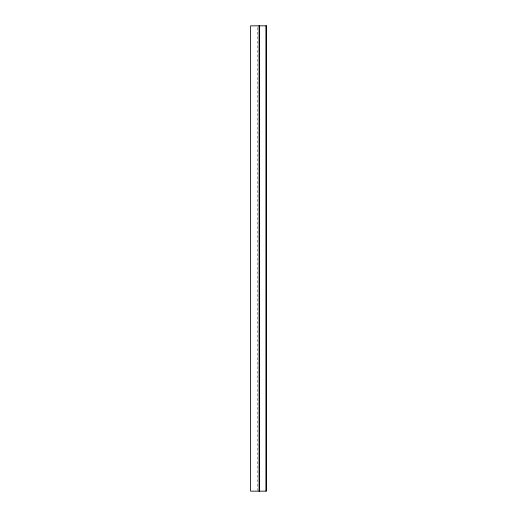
<?xml version="1.0" encoding="UTF-8"?>
<svg xmlns="http://www.w3.org/2000/svg" width="517" height="517" viewBox="0 0 517 517"><rect width="100%" height="100%" fill="white"/><g stroke="black" fill="none" stroke-linecap="round" stroke-linejoin="round"><path stroke-width="0.39" stroke-dasharray="2.58 1.94" d="M257.311 27.466L257.311 490.342"/><path stroke-width="0.78" d="M265.925 25.85L265.925 491.15M259.547 25.85L259.547 491.15M259.049 25.85L259.049 491.15M266.423 25.85L250.577 25.85L250.577 491.15L266.423 491.15L266.423 25.85"/></g></svg>
